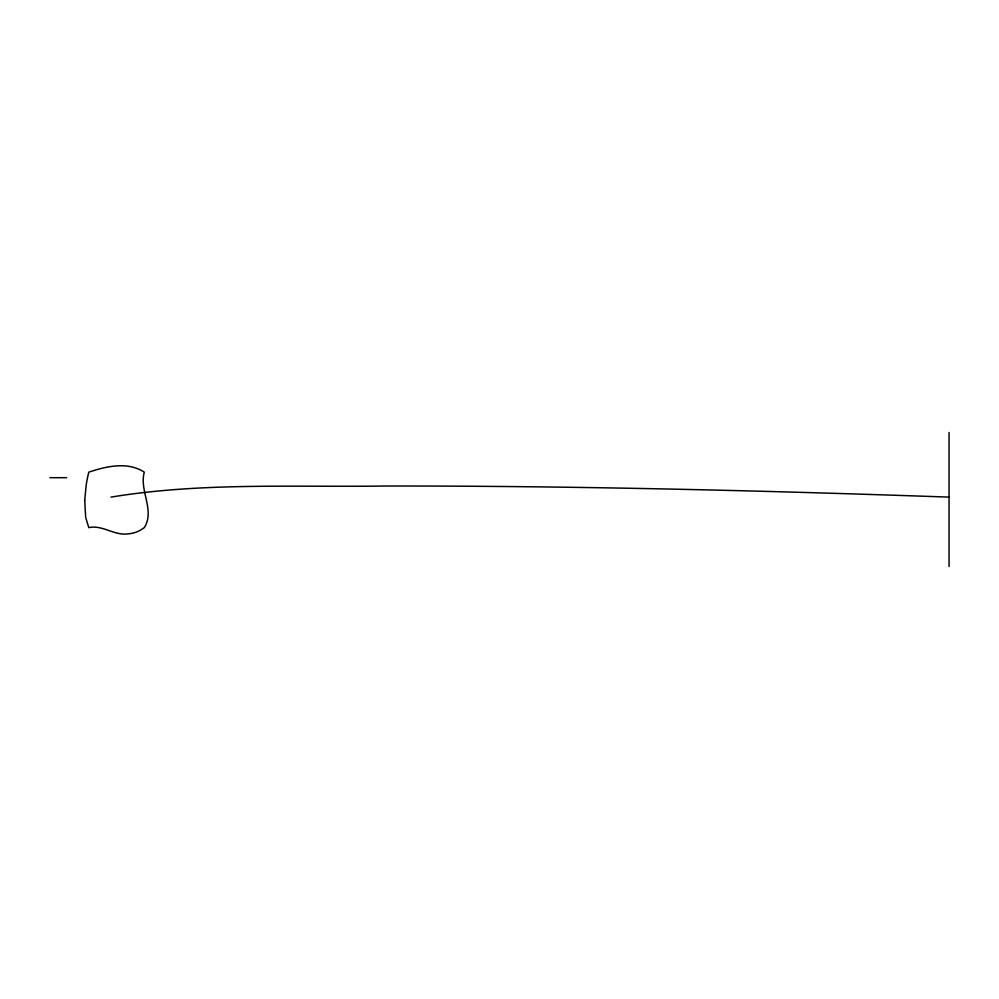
<?xml version="1.0" encoding="UTF-8"?>
<svg xmlns="http://www.w3.org/2000/svg" width="999" height="999" viewBox="0 0 999 999"><rect width="100%" height="100%" fill="white"/><g stroke="black" fill="none" stroke-linecap="round" stroke-linejoin="round"><path stroke-width="1.5" d="M111.001 497.115C201.236 482.23 293.182 487.312 384.228 486.026C572.552 485.776 760.851 490.509 949.05 497.115M49.95 477.697L66.596 477.697M949.05 432.505L949.05 566.495M84.703 500.349L85.677 517.407L88.799 527.647C102.073 524.537 114.261 535.789 127.822 533.891A29.396 29.396 0 0 0 140.135 530.332L144.306 527.647C155.245 510.139 139.011 490.546 144.306 472.14C127.535 461.313 106.418 466.283 88.799 472.14A145.567 145.567 0 0 0 86.264 484.565L84.703 500.349"/></g></svg>
